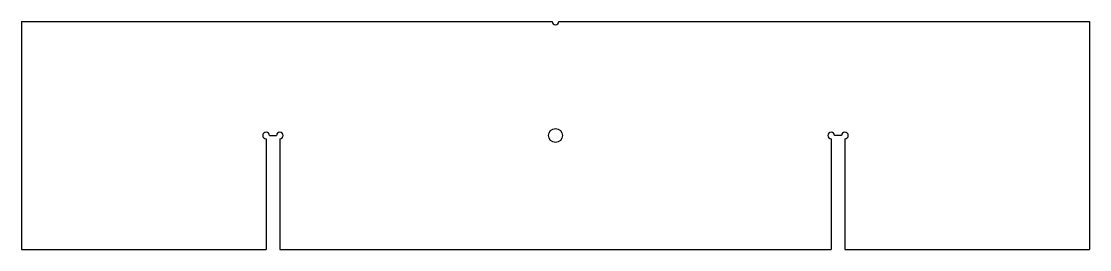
# Model space of a CAD drawing. Header units: millimetres. Extents: x -234 to 234, y 0 to 100.
import ezdxf

# ---------------------------------------------------------------- set-up
doc = ezdxf.new("R2010")
doc.units = ezdxf.units.MM

msp = doc.modelspace()

# ---------------------------------------------------------------- linework, layer by layer
at = {"color": 7, "linetype": 'Continuous', "lineweight": 25}
for p, q in [((-233.88, 100), (-1.5, 100)), ((-233.88, 100), (-233.88, 0)), ((1.5, 100), (233.88, 100)), ((233.88, 100), (233.88, 0)), ((-126.71, 48.5), (-126.71, 0)), ((-125.21, 50), (-122.21, 50)), ((-120.71, 48.5), (-120.71, 0)), ((120.71, 48.5), (120.71, 0)), ((125.21, 50), (122.21, 50)), ((126.71, 48.5), (126.71, 0)), ((-233.88, 0), (-126.71, 0)), ((-120.71, 0), (120.71, 0)), ((126.71, 0), (233.88, 0))]:
    msp.add_line(p, q, dxfattribs=at)
msp.add_circle((0, 50), 3, dxfattribs=at)
for centre, start, end in [((0, 100), 180, 0), ((-126.71, 50), 0, 270), ((-120.71, 50), 270, 180), ((120.71, 50), 0, 270), ((126.71, 50), 270, 180)]:
    msp.add_arc(centre, 1.5, start, end, dxfattribs=at)

doc.saveas('drawing.dxf')
